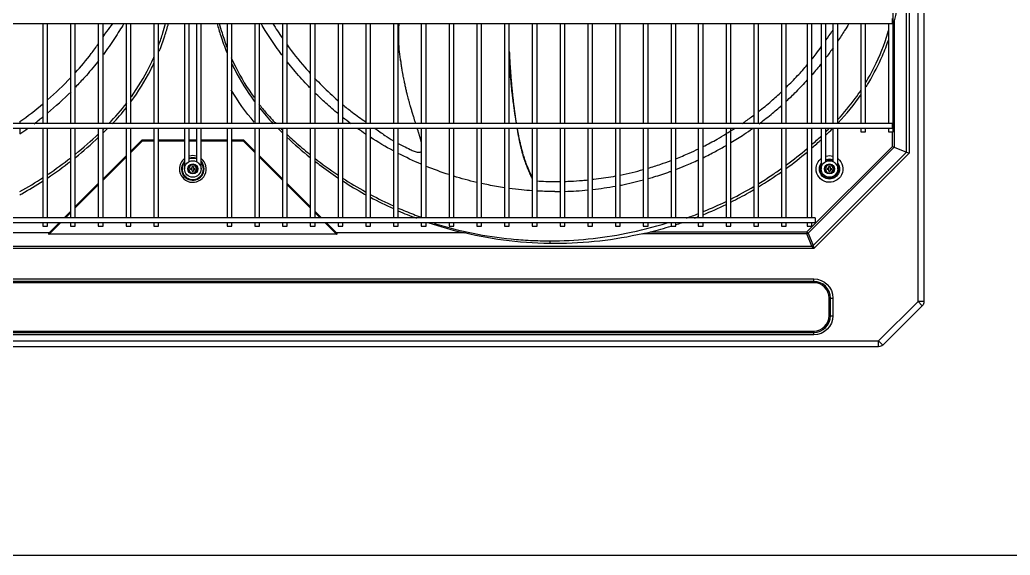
# Model space of a CAD drawing. Header units: millimetres. Extents: x 0 to 504600, y 0 to 118800.
# Drawn here: x 431288 to 432127, y 50320 to 50773 of the extents above; entities that cross this region are included whole.
import ezdxf

# ---------------------------------------------------------------- set-up
doc = ezdxf.new("R2010")
doc.units = ezdxf.units.MM
doc.header["$LTSCALE"] = 200
doc.layers.add('LG-AIRCON', color=240, linetype='Continuous')
doc.layers.add('PAD', color=5, linetype='Continuous')

# ---------------------------------------------------------------- blocks, each defined once
blk = doc.blocks.new('UXB1', base_point=(168674.67, -72229.04))
at = {"layer": 'LG-AIRCON', "color": 0}
for p, q in [((169288.54, -72188.83), (169288.54, -71507.37)), ((169293.54, -71507.37), (169293.54, -72188.83)), ((169278.82, -72062.34), (169278.82, -71574.19)), ((169280.94, -71572.66), (169280.94, -72063.22)), ((169267.49, -72044.9), (169267.49, -71590.98)), ((168081.96, -71953.12), (169266.49, -71953.12)), ((168547.46, -71953.11), (168547.46, -72037.9)), ((168551.46, -72037.9), (168551.46, -71953.11)), ((168570.96, -71953.11), (168570.96, -72037.9)), ((168574.96, -72037.9), (168574.96, -71953.11)), ((168594.45, -71953.11), (168594.45, -72037.9)), ((168598.45, -72037.9), (168598.45, -71953.11)), ((168617.95, -71953.11), (168617.95, -72037.9)), ((168621.95, -72037.9), (168621.95, -71953.11)), ((168641.45, -71953.11), (168641.45, -72037.9)), ((168645.45, -72037.9), (168645.45, -71953.11)), ((168667.44, -71953.12), (168667.44, -72037.9)), ((168671.44, -72037.9), (168671.44, -71953.12)), ((168677.44, -71953.12), (168677.44, -72037.91)), ((168681.43, -72037.91), (168681.44, -71953.12)), ((168703.44, -71953.11), (168703.44, -72037.9)), ((168707.44, -72037.9), (168707.44, -71953.11)), ((168726.93, -71953.11), (168726.93, -72037.9)), ((168730.93, -72037.9), (168730.93, -71953.11)), ((168750.43, -71953.11), (168750.43, -72037.9)), ((168754.43, -72037.9), (168754.43, -71953.11)), ((168773.93, -71953.11), (168773.93, -72037.9)), ((168777.92, -72037.9), (168777.92, -71953.11)), ((168797.42, -71953.11), (168797.42, -72037.9)), ((168801.42, -72037.9), (168801.42, -71953.11)), ((168820.92, -71953.11), (168820.92, -72037.9)), ((168824.92, -72037.9), (168824.92, -71953.11)), ((168844.41, -71953.11), (168844.41, -72037.9)), ((168848.41, -72037.9), (168848.41, -71953.11)), ((168867.91, -71953.11), (168867.91, -72037.9)), ((168871.91, -72037.9), (168871.91, -71953.11)), ((168891.41, -71953.11), (168891.41, -72037.9)), ((168895.41, -72037.9), (168895.41, -71953.11)), ((168914.9, -71953.11), (168914.9, -72037.9)), ((168918.9, -72037.9), (168918.9, -71953.11)), ((168938.4, -71953.11), (168938.4, -72037.9)), ((168942.4, -72037.9), (168942.4, -71953.11)), ((168961.9, -71953.11), (168961.9, -72037.9)), ((168965.9, -72037.9), (168965.9, -71953.11)), ((168985.39, -71953.11), (168985.39, -72037.9)), ((168989.39, -72037.9), (168989.39, -71953.11)), ((169008.89, -71953.11), (169008.89, -72037.9)), ((169012.89, -72037.9), (169012.89, -71953.11)), ((169032.38, -71953.11), (169032.38, -72037.9)), ((169036.38, -72037.9), (169036.38, -71953.11)), ((169055.88, -71953.11), (169055.88, -72037.9)), ((169059.88, -72037.9), (169059.88, -71953.11)), ((169079.38, -71953.11), (169079.38, -72037.9)), ((169083.38, -72037.9), (169083.38, -71953.11)), ((169102.44, -71953.11), (169102.44, -72037.9)), ((169106.44, -72037.9), (169106.44, -71953.11)), ((169125.94, -71953.11), (169125.94, -72037.9)), ((169129.94, -72037.9), (169129.94, -71953.11)), ((169149.44, -71953.11), (169149.44, -72037.9)), ((169153.44, -72037.9), (169153.44, -71953.11)), ((169172.93, -71953.11), (169172.93, -72037.9)), ((169176.93, -72037.9), (169176.93, -71953.11)), ((169194.5, -71953.11), (169194.5, -72037.9)), ((169198.5, -72037.9), (169198.5, -71953.11)), ((169206.5, -71953.12), (169206.5, -72037.91)), ((169210.5, -72037.91), (169210.5, -71953.12)), ((169216.49, -71953.12), (169216.49, -72037.9)), ((169220.49, -72037.9), (169220.49, -71953.12)), ((169239.99, -71953.12), (169239.99, -72037.9)), ((169243.99, -72037.9), (169243.99, -71953.12)), ((169263.49, -71953.12), (169263.49, -72037.9)), ((169266.49, -71949.12), (169266.49, -71951.12)), ((169266.49, -71951.12), (169266.49, -71953.12)), ((169268.34, -71950.89), (169268.34, -72058)), ((169266.49, -72037.91), (168081.96, -72037.91)), ((168528.01, -72036.36), (168528.01, -72037.9)), ((169266.49, -72037.91), (169266.49, -72039.9)), ((169266.49, -72039.9), (169266.49, -72041.9)), ((168081.96, -72041.9), (169266.49, -72041.9)), ((168528.01, -72041.9), (168528.01, -72046.62)), ((168547.46, -72041.9), (168547.46, -72117.89)), ((168551.46, -72117.89), (168551.46, -72041.9)), ((168570.96, -72041.9), (168570.96, -72117.89)), ((168574.96, -72117.89), (168574.96, -72041.9)), ((168594.45, -72041.9), (168594.45, -72117.89)), ((168598.45, -72117.89), (168598.45, -72041.9)), ((168617.95, -72041.9), (168617.95, -72117.89)), ((168621.95, -72117.89), (168621.95, -72041.9)), ((168641.45, -72041.9), (168641.45, -72117.89)), ((168645.45, -72117.89), (168645.45, -72041.9)), ((168667.44, -72041.9), (168667.44, -72053.25)), ((168671.44, -72053.25), (168671.44, -72041.9)), ((168677.44, -72041.9), (168677.44, -72053.25)), ((168681.43, -72053.25), (168681.43, -72041.9)), ((168703.44, -72041.9), (168703.44, -72117.89)), ((168707.44, -72117.89), (168707.44, -72041.9)), ((168726.93, -72041.9), (168726.93, -72117.89)), ((168730.93, -72117.89), (168730.93, -72041.9)), ((168750.43, -72041.9), (168750.43, -72117.89)), ((168754.43, -72117.89), (168754.43, -72041.9)), ((168773.93, -72041.9), (168773.93, -72117.89)), ((168777.92, -72117.89), (168777.92, -72041.9)), ((168797.42, -72041.9), (168797.42, -72117.89)), ((168801.42, -72117.89), (168801.42, -72041.9)), ((168820.92, -72041.9), (168820.92, -72117.89)), ((168824.92, -72117.89), (168824.92, -72041.9)), ((168844.41, -72041.9), (168844.41, -72117.89)), ((168848.41, -72117.89), (168848.41, -72041.9)), ((168867.91, -72041.9), (168867.91, -72117.89)), ((168871.91, -72117.89), (168871.91, -72041.9)), ((168891.41, -72041.9), (168891.41, -72117.89)), ((168895.41, -72117.89), (168895.41, -72041.9)), ((168914.9, -72041.9), (168914.9, -72117.89)), ((168918.9, -72117.89), (168918.9, -72041.9)), ((168938.4, -72041.9), (168938.4, -72117.89)), ((168942.4, -72117.89), (168942.4, -72041.9)), ((168961.9, -72041.9), (168961.9, -72117.89)), ((168965.9, -72117.89), (168965.9, -72041.9)), ((168985.39, -72041.9), (168985.39, -72117.89)), ((168989.39, -72117.89), (168989.39, -72041.9)), ((169008.89, -72041.9), (169008.89, -72117.89)), ((169012.89, -72117.89), (169012.89, -72041.9)), ((169032.38, -72041.9), (169032.38, -72117.89)), ((169036.38, -72117.89), (169036.38, -72041.9)), ((169055.88, -72041.9), (169055.88, -72117.89)), ((169059.88, -72117.89), (169059.88, -72041.9)), ((169079.38, -72041.9), (169079.38, -72117.89)), ((169083.38, -72117.89), (169083.38, -72041.9)), ((169102.44, -72041.9), (169102.44, -72117.89)), ((169106.44, -72117.89), (169106.44, -72041.9)), ((169125.94, -72041.9), (169125.94, -72117.89)), ((169129.94, -72117.89), (169129.94, -72041.9)), ((169149.44, -72041.9), (169149.44, -72117.89)), ((169153.44, -72117.89), (169153.44, -72041.9)), ((169172.93, -72041.9), (169172.93, -72117.89)), ((169176.93, -72117.89), (169176.93, -72041.9)), ((169194.5, -72041.9), (169194.5, -72117.89)), ((169198.5, -72117.89), (169198.5, -72041.9)), ((169206.5, -72041.9), (169206.5, -72053.25)), ((169210.5, -72053.25), (169210.5, -72041.9)), ((169216.49, -72041.9), (169216.49, -72053.25)), ((169220.49, -72053.25), (169220.49, -72041.9)), ((169239.99, -72041.9), (169239.99, -72044.9)), ((169239.99, -72044.9), (169243.99, -72044.9)), ((169243.99, -72044.9), (169243.99, -72041.9)), ((169263.49, -72041.9), (169263.49, -72044.9)), ((169263.49, -72044.9), (169267.49, -72044.9)), ((169266.79, -72057.36), (169266.79, -72044.9)), ((168621.95, -72061.41), (168631.22, -72052.14)), ((168621.95, -72062.54), (168631.78, -72052.71)), ((168631.78, -72052.71), (168631.22, -72052.14)), ((168631.78, -72051.91), (168641.45, -72051.91)), ((168631.78, -72051.91), (168631.78, -72052.71)), ((168631.78, -72052.71), (168641.45, -72052.71)), ((168645.45, -72051.91), (168667.44, -72051.91)), ((168645.45, -72052.71), (168667.44, -72052.71)), ((168667.44, -72053.25), (168667.44, -72056.07)), ((168667.44, -72056.07), (168667.44, -72059.73)), ((168671.44, -72051.91), (168677.44, -72051.91)), ((168671.44, -72052.71), (168677.44, -72052.71)), ((168671.44, -72056.07), (168671.44, -72053.25)), ((168671.44, -72059.73), (168671.44, -72056.07)), ((168677.44, -72053.25), (168677.44, -72056.08)), ((168677.44, -72056.08), (168677.44, -72059.73)), ((168681.43, -72051.91), (168703.44, -72051.91)), ((168681.43, -72052.71), (168703.44, -72052.71)), ((168681.43, -72056.08), (168681.43, -72053.25)), ((168681.43, -72059.73), (168681.43, -72056.08)), ((168681.43, -72056.08), (168681.43, -72056.08)), ((168707.43, -72051.91), (168717.09, -72051.91)), ((168707.43, -72052.71), (168717.09, -72052.71)), ((168717.09, -72052.71), (168717.09, -72051.91)), ((168717.66, -72052.14), (168717.09, -72052.71)), ((168717.09, -72052.71), (168726.93, -72062.55)), ((168717.66, -72052.14), (168726.93, -72061.41)), ((169194.36, -72129.78), (169266.79, -72057.36)), ((169206.5, -72053.25), (169206.5, -72056.08)), ((169206.5, -72056.08), (169206.5, -72059.73)), ((169206.5, -72056.08), (169206.5, -72056.08)), ((169210.5, -72056.08), (169210.5, -72053.25)), ((169210.5, -72059.73), (169210.5, -72056.08)), ((169216.49, -72053.25), (169216.49, -72056.07)), ((169216.49, -72056.07), (169216.49, -72059.73)), ((169220.49, -72056.07), (169220.49, -72053.25)), ((169220.49, -72059.73), (169220.49, -72056.07)), ((169266.79, -72057.36), (169268.34, -72058)), ((168598.45, -72084.9), (168617.95, -72065.41)), ((168667.44, -72059.73), (168667.44, -72062.56)), ((168667.44, -72062.56), (168667.44, -72076.3)), ((168671.44, -72062.56), (168671.44, -72059.73)), ((168671.44, -72070.16), (168671.44, -72062.56)), ((168677.44, -72059.73), (168677.44, -72062.56)), ((168677.44, -72062.56), (168677.44, -72070.16)), ((168681.43, -72059.73), (168681.43, -72059.73)), ((168681.43, -72062.56), (168681.43, -72059.73)), ((168681.43, -72076.35), (168681.43, -72062.56)), ((168730.93, -72065.41), (168750.43, -72084.91)), ((169268.34, -72058), (169195.46, -72130.88)), ((169199.8, -72141.36), (169278.82, -72062.34)), ((169280.94, -72063.22), (169200.23, -72143.93)), ((169206.5, -72059.73), (169206.5, -72059.73)), ((169206.5, -72059.73), (169206.5, -72062.56)), ((169206.5, -72062.56), (169206.5, -72076.33)), ((169210.5, -72062.56), (169210.5, -72059.73)), ((169210.5, -72070.16), (169210.5, -72062.56)), ((169216.49, -72059.73), (169216.49, -72062.56)), ((169216.49, -72062.56), (169216.49, -72070.16)), ((169220.49, -72062.56), (169220.49, -72059.73)), ((169220.49, -72076.33), (169220.49, -72062.56)), ((169268.34, -72058), (169278.82, -72062.34)), ((169278.82, -72062.34), (169280.94, -72063.22)), ((168598.45, -72086.04), (168617.95, -72066.54)), ((168670.19, -72076.49), (168672.31, -72072.81)), ((168672.6, -72073.31), (168670.77, -72076.49)), ((168672.31, -72072.81), (168676.56, -72072.81)), ((168672.31, -72072.81), (168672.6, -72073.31)), ((168676.27, -72073.31), (168672.6, -72073.31)), ((168676.27, -72073.31), (168676.56, -72072.81)), ((168678.11, -72076.49), (168676.27, -72073.31)), ((168676.56, -72072.81), (168678.69, -72076.49)), ((168730.93, -72066.55), (168750.43, -72086.04)), ((169209.25, -72076.49), (169211.37, -72072.81)), ((169211.66, -72073.31), (169209.82, -72076.49)), ((169211.37, -72072.81), (169215.62, -72072.81)), ((169211.37, -72072.81), (169211.66, -72073.31)), ((169215.33, -72073.31), (169211.66, -72073.31)), ((169215.33, -72073.31), (169215.62, -72072.81)), ((169217.17, -72076.49), (169215.33, -72073.31)), ((169215.62, -72072.81), (169217.75, -72076.49)), ((168672.31, -72080.17), (168670.19, -72076.49)), ((168670.19, -72076.49), (168670.77, -72076.49)), ((168670.77, -72076.49), (168672.6, -72079.67)), ((168672.31, -72080.17), (168672.6, -72079.67)), ((168676.56, -72080.17), (168672.31, -72080.17)), ((168673.94, -72075.99), (168672.44, -72075.99)), ((168672.44, -72076.99), (168672.44, -72075.99)), ((168673.94, -72076.99), (168672.44, -72076.99)), ((168672.6, -72079.67), (168676.27, -72079.67)), ((168673.94, -72074.49), (168674.94, -72074.49)), ((168673.94, -72075.99), (168673.94, -72074.49)), ((168673.94, -72078.49), (168673.94, -72076.99)), ((168673.94, -72078.49), (168674.94, -72078.49)), ((168674.94, -72074.49), (168674.94, -72075.99)), ((168674.94, -72075.99), (168676.44, -72075.99)), ((168674.94, -72076.99), (168674.94, -72078.49)), ((168674.94, -72076.99), (168676.44, -72076.99)), ((168676.27, -72079.67), (168678.11, -72076.49)), ((168676.27, -72079.67), (168676.56, -72080.17)), ((168676.44, -72076.99), (168676.44, -72075.99)), ((168678.69, -72076.49), (168676.56, -72080.17)), ((168678.11, -72076.49), (168678.69, -72076.49)), ((169211.37, -72080.17), (169209.25, -72076.49)), ((169209.25, -72076.49), (169209.82, -72076.49)), ((169209.82, -72076.49), (169211.66, -72079.67)), ((169211.37, -72080.17), (169211.66, -72079.67)), ((169215.62, -72080.17), (169211.37, -72080.17)), ((169213, -72075.99), (169211.5, -72075.99)), ((169211.5, -72076.99), (169211.5, -72075.99)), ((169213, -72076.99), (169211.5, -72076.99)), ((169211.66, -72079.67), (169215.33, -72079.67)), ((169213, -72074.49), (169214, -72074.49)), ((169213, -72075.99), (169213, -72074.49)), ((169213, -72078.49), (169213, -72076.99)), ((169213, -72078.49), (169214, -72078.49)), ((169214, -72074.49), (169214, -72075.99)), ((169214, -72075.99), (169215.5, -72075.99)), ((169214, -72076.99), (169214, -72078.49)), ((169214, -72076.99), (169215.5, -72076.99)), ((169215.33, -72079.67), (169217.17, -72076.49)), ((169215.33, -72079.67), (169215.62, -72080.17)), ((169215.5, -72076.99), (169215.5, -72075.99)), ((169217.75, -72076.49), (169215.62, -72080.17)), ((169217.17, -72076.49), (169217.75, -72076.49)), ((168574.96, -72108.4), (168594.45, -72088.9)), ((168574.96, -72109.53), (168594.45, -72090.04)), ((168754.43, -72088.91), (168773.92, -72108.41)), ((168754.43, -72090.04), (168773.93, -72109.54)), ((168565.46, -72117.89), (168570.96, -72112.4)), ((168566.6, -72117.89), (168570.96, -72113.53)), ((168777.92, -72112.41), (168783.41, -72117.89)), ((168777.92, -72113.54), (168782.28, -72117.89)), ((169201.5, -72117.89), (168146.95, -72117.89)), ((168146.95, -72121.89), (169201.5, -72121.89)), ((168547.46, -72121.89), (168547.46, -72124.89)), ((168551.46, -72124.89), (168551.46, -72121.89)), ((168552.46, -72130.89), (168561.46, -72121.89)), ((168552.79, -72131.69), (168562.6, -72121.89)), ((168570.96, -72121.89), (168570.96, -72124.89)), ((168574.96, -72124.89), (168574.96, -72121.89)), ((168594.45, -72121.89), (168594.45, -72124.89)), ((168598.45, -72124.89), (168598.45, -72121.89)), ((168617.95, -72121.89), (168617.95, -72124.89)), ((168621.95, -72124.89), (168621.95, -72121.89)), ((168641.45, -72121.89), (168641.45, -72124.89)), ((168645.45, -72124.89), (168645.45, -72121.89)), ((168703.44, -72121.89), (168703.44, -72124.89)), ((168707.44, -72124.89), (168707.44, -72121.89)), ((168726.93, -72121.89), (168726.93, -72124.89)), ((168730.93, -72124.89), (168730.93, -72121.89)), ((168750.43, -72121.89), (168750.43, -72124.89)), ((168754.43, -72124.89), (168754.43, -72121.89)), ((168773.93, -72121.89), (168773.93, -72124.89)), ((168777.92, -72124.89), (168777.92, -72121.89)), ((168786.28, -72121.89), (168796.08, -72131.69)), ((168787.41, -72121.89), (168796.41, -72130.89)), ((168797.42, -72121.89), (168797.42, -72124.89)), ((168801.42, -72124.89), (168801.42, -72121.89)), ((168820.92, -72121.89), (168820.92, -72124.89)), ((168824.92, -72124.89), (168824.92, -72121.89)), ((168844.41, -72121.89), (168844.41, -72124.89)), ((168848.41, -72124.89), (168848.41, -72121.89)), ((168867.91, -72121.89), (168867.91, -72124.89)), ((168871.91, -72124.89), (168871.91, -72121.89)), ((168891.41, -72121.89), (168891.41, -72124.89)), ((168895.41, -72124.89), (168895.41, -72121.89)), ((168914.9, -72121.89), (168914.9, -72124.89)), ((168918.9, -72124.89), (168918.9, -72121.89)), ((168938.4, -72121.89), (168938.4, -72124.89)), ((168942.4, -72124.89), (168942.4, -72121.89)), ((168961.9, -72121.89), (168961.9, -72124.89)), ((168965.9, -72124.89), (168965.9, -72121.89)), ((168985.39, -72121.89), (168985.39, -72124.89)), ((168989.39, -72124.89), (168989.39, -72121.89)), ((169008.89, -72121.89), (169008.89, -72124.89)), ((169012.89, -72124.89), (169012.89, -72121.89)), ((169032.38, -72121.89), (169032.38, -72124.89)), ((169036.38, -72124.89), (169036.38, -72121.89)), ((169055.88, -72121.89), (169055.88, -72124.89)), ((169059.88, -72124.89), (169059.88, -72121.89)), ((169079.38, -72121.89), (169079.38, -72124.89)), ((169083.38, -72124.89), (169083.38, -72121.89)), ((169102.44, -72121.89), (169102.44, -72124.89)), ((169106.44, -72124.89), (169106.44, -72121.89)), ((169125.94, -72121.89), (169125.94, -72124.89)), ((169129.94, -72124.89), (169129.94, -72121.89)), ((169149.44, -72121.89), (169149.44, -72124.89)), ((169153.44, -72124.89), (169153.44, -72121.89)), ((169172.93, -72121.89), (169172.93, -72124.89)), ((169176.93, -72124.89), (169176.93, -72121.89)), ((169194.5, -72121.89), (169194.5, -72124.89)), ((169198.5, -72124.89), (169198.5, -72121.89)), ((169201.5, -72117.89), (169201.5, -72119.89)), ((169201.5, -72119.89), (169201.5, -72121.89)), ((168552.66, -72130.69), (168444.46, -72130.69)), ((168547.46, -72124.89), (168551.46, -72124.89)), ((168796.08, -72131.69), (168552.79, -72131.69)), ((168570.96, -72124.89), (168574.96, -72124.89)), ((168594.45, -72124.89), (168598.45, -72124.89)), ((168617.95, -72124.89), (168621.95, -72124.89)), ((168641.45, -72124.89), (168645.45, -72124.89)), ((168703.44, -72124.89), (168707.44, -72124.89)), ((168726.93, -72124.89), (168730.93, -72124.89)), ((168750.43, -72124.89), (168754.43, -72124.89)), ((168773.93, -72124.89), (168777.92, -72124.89)), ((168904.43, -72130.69), (168796.21, -72130.69)), ((168797.42, -72124.89), (168801.42, -72124.89)), ((168820.92, -72124.89), (168824.92, -72124.89)), ((168844.41, -72124.89), (168848.41, -72124.89)), ((168867.91, -72124.89), (168871.91, -72124.89)), ((168891.41, -72124.89), (168895.41, -72124.89)), ((168914.9, -72124.89), (168918.9, -72124.89)), ((168938.4, -72124.89), (168942.4, -72124.89)), ((168961.9, -72124.89), (168965.9, -72124.89)), ((168985.39, -72124.89), (168989.39, -72124.89)), ((169008.89, -72124.89), (169012.89, -72124.89)), ((169032.38, -72124.89), (169036.38, -72124.89)), ((169194.36, -72131.34), (169055.6, -72131.34)), ((169055.88, -72124.89), (169059.88, -72124.89)), ((169062.09, -72129.78), (169194.36, -72129.78)), ((169079.38, -72124.89), (169083.38, -72124.89)), ((169102.44, -72124.89), (169106.44, -72124.89)), ((169125.94, -72124.89), (169129.94, -72124.89)), ((169149.44, -72124.89), (169153.44, -72124.89)), ((169172.93, -72124.89), (169176.93, -72124.89)), ((169194.36, -72129.78), (169194.36, -72131.34)), ((169194.36, -72129.78), (169195.46, -72130.88)), ((169198.7, -72141.81), (169194.36, -72131.34)), ((169194.5, -72124.89), (169198.5, -72124.89)), ((169195.46, -72130.88), (169199.8, -72141.36)), ((169200.23, -72143.93), (168148.66, -72143.93)), ((168150.18, -72141.81), (169198.7, -72141.81)), ((169200.23, -72143.93), (169198.7, -72141.81)), ((169199.8, -72141.36), (169200.23, -72143.93)), ((168148.72, -72169.6), (169200.16, -72169.6)), ((169200.16, -72171.73), (168148.72, -72171.73)), ((169200.16, -72172.85), (168148.72, -72172.85)), ((169200.16, -72171.73), (169200.16, -72169.6)), ((169200.16, -72172.85), (169200.16, -72171.73)), ((169213.16, -72200.84), (169213.16, -72185.85)), ((169213.16, -72185.85), (169214.28, -72185.85)), ((169214.28, -72200.84), (169214.28, -72185.85)), ((169214.28, -72185.85), (169216.4, -72185.85)), ((169216.4, -72185.85), (169216.4, -72200.84)), ((169255.13, -72222.16), (169288.54, -72188.83)), ((169292.07, -72192.36), (169288.54, -72188.83)), ((169293.54, -72188.83), (169288.54, -72188.83)), ((169292.07, -72192.36), (169258.67, -72225.69)), ((169213.16, -72200.84), (169214.28, -72200.84)), ((169214.28, -72200.84), (169216.4, -72200.84)), ((168148.72, -72213.84), (169200.16, -72213.84)), ((168148.72, -72214.96), (169200.16, -72214.96)), ((169200.16, -72213.84), (169200.16, -72214.96)), ((169200.16, -72217.08), (169200.16, -72214.96)), ((168094.22, -72222.16), (169255.13, -72222.16)), ((169200.16, -72217.08), (168148.72, -72217.08)), ((169255.13, -72227.16), (169255.13, -72222.16)), ((169258.67, -72225.69), (169255.13, -72222.16)), ((169255.13, -72227.16), (168094.22, -72227.16))]:
    blk.add_line(p, q, dxfattribs=at)
for centre, radius in [((168674.44, -72076.49), 7), ((168674.44, -72076.49), 4.25), ((168674.44, -72076.49), 4.25), ((169213.5, -72076.49), 7), ((169213.5, -72076.49), 4.25), ((169213.5, -72076.49), 4.25)]:
    blk.add_circle(centre, radius, dxfattribs=at)
for centre, radius, start, end in [((168631.78, -72052.71), 0.8, 90, 135), ((168717.09, -72052.71), 0.8, 45, 90), ((168674.44, -72076.49), 11.33, 74.65506, 105.33943), ((168674.44, -72076.49), 11.33, 180, 51.85692), ((168674.44, -72076.49), 11.33, 128.13746, 180), ((168674.44, -72076.49), 9.56, 137.01949, 0), ((168674.44, -72076.49), 9, 141.03565, 0), ((168674.44, -72076.49), 9.56, 71.73561, 108.26428), ((168674.44, -72076.49), 9, 70.54325, 109.45702), ((168674.44, -72076.49), 9.56, 0, 42.98056), ((168674.44, -72076.49), 9, 0, 38.95884), ((169200.16, -72185.85), 14.12, 0, 90), ((169200.16, -72185.85), 13, 0, 90), ((169200.16, -72200.84), 14.12, 270, 0), ((169200.16, -72200.84), 13, 270, 0)]:
    blk.add_arc(centre, radius, start, end, dxfattribs=at)
at = {"layer": 'LG-AIRCON', "color": 0, "extrusion": (0, 0, -1)}
for centre, radius, start, end in [((-169213.5, -72076.49), 11.33, 74.66068, 105.34505), ((-169213.5, -72076.49), 11.33, 0, 51.86254), ((-169213.5, -72076.49), 11.33, 128.14308, 0), ((-169213.5, -72076.49), 8.56, 0, 35.21806), ((-169213.5, -72076.49), 8.56, 144.78738, 0), ((-169213.5, -72076.49), 8, 0, 28.98565), ((-169213.5, -72076.49), 8, 151.01995, 0), ((-169213.5, -72076.49), 8.56, 69.51378, 110.49186), ((-169213.5, -72076.49), 8, 67.99492, 112.01069), ((-169200.16, -72185.85), 16.24, 90, 180), ((-169288.54, -72188.83), 5, 180, 225), ((-169200.16, -72200.84), 16.24, 180, 270), ((-169255.13, -72222.16), 5, 225, 270)]:
    blk.add_arc(centre, radius, start, end, dxfattribs=at)
at = {"layer": 'LG-AIRCON', "color": 0}
for centre, major_axis, ratio, start_param, end_param in [((168553.59, -72130.89), (1.37, 0.57), 0.414214, 2.356194, 3.926991), ((168795.28, -72130.89), (-1.37, 0.57), 0.414214, 2.356194, 3.926991), ((169194.36, -72129.78), (2.03, 0.84), 0.678598, 4.438375, 4.986403), ((169198.7, -72140.26), (2.03, 0.84), 0.678598, 4.438375, 4.986403)]:
    blk.add_ellipse(centre, major_axis=major_axis, ratio=ratio, start_param=start_param, end_param=end_param, dxfattribs=at)
for points, knots in [([(169276.7, -71808.1), (169276.7, -71832.08), (169276.26, -71856.04), (169275.17, -71885.97), (169274.92, -71891.95), (169274.37, -71903.9), (169274.1, -71909.87), (169273, -71927.74), (169271.2, -71939.42), (169268.34, -71950.89)], [0, 0, 0, 0, 0.5, 0.5, 0.625, 0.625, 0.75, 0.75, 1, 1, 1, 1]), ([(168598.43, -71964.74), (168599.52, -71963.17), (168602.24, -71959.31), (168605.08, -71955.48), (168606.71, -71953.15)], [0, 0, 0, 0, 0.404883, 1, 1, 1, 1]), ([(168616.03, -71953.29), (168614.86, -71955.28), (168610.87, -71961.89), (168605.12, -71970.6), (168600.36, -71977.17), (168598.73, -71979.35)], [0, 0, 0, 0, 0.221999, 0.739418, 1, 1, 1, 1]), ([(168645.61, -71971.51), (168646.88, -71968.1), (168648.05, -71964.65), (168649.93, -71958.52), (168650.69, -71955.84), (168651.38, -71953.15)], [0, 0, 0, 0, 0.563574, 0.563574, 1, 1, 1, 1]), ([(168646.06, -71976.67), (168647.78, -71972.41), (168649.35, -71968.1), (168651.88, -71960.28), (168652.91, -71956.77), (168653.84, -71953.23)], [0, 0, 0, 0, 0.555539, 0.555539, 1, 1, 1, 1]), ([(168695.03, -71953.19), (168695.96, -71956.71), (168696.98, -71960.2), (168699.62, -71968.38), (168701.33, -71973.05), (168703.22, -71977.66)], [0, 0, 0, 0, 0.420981, 0.420981, 1, 1, 1, 1]), ([(168696.9, -71953.13), (168697.6, -71955.83), (168698.36, -71958.52), (168700.42, -71965.24), (168701.81, -71969.28), (168703.34, -71973.27)], [0, 0, 0, 0, 0.398194, 0.398194, 1, 1, 1, 1]), ([(168750.15, -71980.16), (168749.96, -71979.9), (168748.13, -71977.45), (168744.75, -71972.78), (168740.18, -71966.06), (168736.02, -71959.57), (168733.43, -71955.28), (168732.26, -71953.29)], [0, 0, 0, 0, 0.030003, 0.283624, 0.535302, 0.785046, 1, 1, 1, 1]), ([(168850.43, -71984.62), (168850.37, -71984.32), (168849.19, -71978.19), (168848.86, -71967.61), (168848.94, -71957.37), (168849.15, -71953.12)], [0, 0, 0, 0, 0.028763, 0.596266, 1, 1, 1, 1]), ([(169229.94, -71953.29), (169228.76, -71955.28), (169225.72, -71960.31), (169222.53, -71965.24), (169220.55, -71968.19)], [0, 0, 0, 0, 0.394402, 1, 1, 1, 1]), ([(169210.49, -71967.38), (169212.19, -71964.94), (169214.17, -71962.09), (169216.21, -71959.27), (169216.49, -71958.88)], [0, 0, 0, 0, 0.861799, 1, 1, 1, 1]), ([(169244.08, -72003.5), (169246.69, -71999.19), (169249.12, -71994.77), (169256.04, -71980.94), (169259.97, -71971.11), (169263.23, -71960.49), (169263.44, -71959.79), (169263.65, -71959.08)], [0, 0, 0, 0, 0.31261, 0.31261, 0.954356, 0.954356, 1, 1, 1, 1]), ([(168575.05, -71994.81), (168579.71, -71989.71), (168586.43, -71981.79), (168592.5, -71973.25), (168594.47, -71970.42)], [0, 0, 0, 0, 0.672281, 1, 1, 1, 1]), ([(168754.24, -71971.31), (168758.91, -71977.77), (168765.26, -71985.82), (168772.18, -71993.6), (168773.67, -71995.24)], [0, 0, 0, 0, 0.788206, 1, 1, 1, 1]), ([(169198.66, -71983.52), (169199.92, -71981.97), (169202.6, -71978.53), (169205.16, -71974.98), (169206.54, -71973.04)], [0, 0, 0, 0, 0.45942, 1, 1, 1, 1]), ([(169244.57, -72006.85), (169245.34, -72005.62), (169246.1, -72004.37), (169251.13, -71995.91), (169255, -71988.34), (169260.29, -71976.03), (169262.07, -71971.41), (169263.67, -71966.73)], [0, 0, 0, 0, 0.098619, 0.098619, 0.666619, 0.666619, 1, 1, 1, 1]), ([(168622.48, -72015.23), (168628.12, -72007.29), (168633.12, -71998.96), (168639.02, -71987.17), (168640.47, -71984.05), (168641.84, -71980.88)], [0, 0, 0, 0, 0.739872, 0.739872, 1, 1, 1, 1]), ([(168942.4, -71976.82), (168942.41, -71976.96), (168942.44, -71977.61), (168942.49, -71978.76), (168942.58, -71980.41), (168942.65, -71981.87), (168942.74, -71983.49), (168942.83, -71984.94), (168942.92, -71986.56), (168943.02, -71988.17), (168943.12, -71989.62), (168943.23, -71991.24), (168943.33, -71992.71), (168943.44, -71994.35), (168943.55, -71995.82), (168943.66, -71997.26), (168943.79, -71998.85), (168943.92, -72000.43), (168944.05, -72002), (168944.19, -72003.58), (168944.31, -72004.99), (168944.45, -72006.56), (168944.59, -72007.98), (168944.74, -72009.57), (168944.88, -72011), (168945.02, -72012.42), (168945.18, -72013.97), (168945.33, -72015.36), (168945.5, -72016.88), (168945.65, -72018.25), (168945.82, -72019.77), (168946, -72021.29), (168946.17, -72022.65), (168946.35, -72024.16), (168946.52, -72025.53), (168946.72, -72027.05), (168946.9, -72028.42), (168947.08, -72029.77), (168947.28, -72031.25), (168947.47, -72032.56), (168947.68, -72034.02), (168947.85, -72035.18), (168948.06, -72036.58), (168948.19, -72037.4), (168948.27, -72037.92)], [0, 0, 0, 0, 0.006537, 0.029522, 0.052508, 0.083155, 0.098479, 0.129126, 0.152111, 0.175096, 0.205744, 0.221067, 0.251714, 0.2747, 0.297685, 0.32067, 0.343656, 0.374303, 0.397288, 0.420274, 0.450921, 0.466244, 0.496892, 0.519877, 0.542862, 0.565848, 0.588833, 0.61948, 0.634804, 0.665451, 0.688436, 0.711422, 0.742069, 0.757393, 0.78804, 0.811025, 0.83401, 0.856996, 0.879981, 0.910628, 0.925952, 0.956599, 0.971923, 1, 1, 1, 1]), ([(168594.65, -71984.7), (168594.33, -71985.11), (168590.57, -71989.9), (168584.21, -71997.54), (168577.74, -72004.39), (168575.08, -72007.17)], [0, 0, 0, 0, 0.052501, 0.612417, 1, 1, 1, 1]), ([(168622.07, -72019.49), (168628.34, -72011.03), (168633.91, -72002.05), (168639.78, -71990.63), (168640.74, -71988.67), (168641.67, -71986.7)], [0, 0, 0, 0, 0.829987, 0.829987, 1, 1, 1, 1]), ([(168706.99, -71982.13), (168708.2, -71984.87), (168709.47, -71987.58), (168715.3, -71999.24), (168720.49, -72007.82), (168726.36, -72015.99)], [0, 0, 0, 0, 0.228133, 0.228133, 1, 1, 1, 1]), ([(168707.22, -71986.71), (168708.1, -71988.6), (168709.02, -71990.47), (168714.72, -72001.6), (168720.27, -72010.57), (168726.53, -72019.08), (168726.62, -72019.21), (168726.71, -72019.33)], [0, 0, 0, 0, 0.165073, 0.165073, 0.987864, 0.987864, 1, 1, 1, 1]), ([(168773.8, -72007.83), (168772.87, -72006.88), (168769.99, -72003.89), (168765.31, -71998.76), (168759.83, -71992.42), (168756.2, -71987.96), (168754.37, -71985.63), (168754.25, -71985.48)], [0, 0, 0, 0, 0.134617, 0.418834, 0.70095, 0.980961, 1, 1, 1, 1]), ([(168863.19, -72037.92), (168863.19, -72037.91), (168863.04, -72037.44), (168862.74, -72036.48), (168862.33, -72035.18), (168861.91, -72033.86), (168861.5, -72032.52), (168861.08, -72031.15), (168860.66, -72029.78), (168860.24, -72028.39), (168859.78, -72026.83), (168859.32, -72025.26), (168858.91, -72023.85), (168858.46, -72022.26), (168858.06, -72020.83), (168857.56, -72019.03), (168857.17, -72017.58), (168856.69, -72015.76), (168856.31, -72014.28), (168855.89, -72012.6), (168855.52, -72011.09), (168855.1, -72009.36), (168854.7, -72007.63), (168854.31, -72005.9), (168853.93, -72004.17), (168853.52, -72002.25), (168853.17, -72000.51), (168852.79, -71998.58), (168852.5, -71997.03), (168852.15, -71995.08), (168851.84, -71993.33), (168851.52, -71991.35), (168851.24, -71989.56), (168850.98, -71987.74), (168850.73, -71985.92), (168850.57, -71984.7), (168850.49, -71984.1)], [0, 0, 0, 0, 0.000068, 0.030993, 0.061917, 0.082534, 0.113458, 0.144382, 0.164999, 0.195923, 0.226847, 0.257772, 0.288696, 0.309313, 0.350545, 0.371161, 0.412394, 0.43301, 0.474243, 0.494859, 0.525784, 0.556708, 0.587632, 0.618557, 0.649481, 0.680406, 0.721638, 0.742255, 0.783487, 0.804103, 0.845336, 0.87626, 0.907185, 0.938109, 0.969034, 1, 1, 1, 1]), ([(168942.39, -71989.03), (168942.43, -71989.36), (168942.58, -71990.65), (168942.7, -71992.52), (168942.83, -71994.71), (168943.05, -71997), (168943.35, -71999.39), (168943.54, -72001.52), (168943.66, -72003.32), (168943.82, -72005.03), (168944.18, -72007.2), (168944.37, -72009.76), (168944.6, -72012.03), (168944.9, -72014.32), (168945.24, -72016.61), (168945.46, -72018.85), (168945.8, -72021.8), (168946.25, -72024.04), (168946.52, -72026.67), (168946.85, -72029.17), (168947.31, -72031.81), (168947.66, -72034.04), (168947.92, -72035.89), (168948.1, -72037.03), (168948.22, -72037.66), (168948.27, -72037.91)], [0, 0, 0, 0, 0.018147, 0.072604, 0.104033, 0.137751, 0.209267, 0.273712, 0.29859, 0.319902, 0.366361, 0.424834, 0.458218, 0.494226, 0.568305, 0.629107, 0.652171, 0.729744, 0.761435, 0.795633, 0.869455, 0.937429, 0.963885, 0.985806, 1, 1, 1, 1]), ([(169177.12, -72007.07), (169180.31, -72003.95), (169186.27, -71997.84), (169192.05, -71991.42), (169194.71, -71988.29)], [0, 0, 0, 0, 0.526998, 1, 1, 1, 1]), ([(168777.56, -71999.43), (168781.79, -72003.9), (168788.23, -72010.28), (168795.02, -72016.46), (168797.19, -72018.37)], [0, 0, 0, 0, 0.68539, 1, 1, 1, 1]), ([(168797.39, -72029.62), (168793.93, -72026.77), (168790.54, -72023.83), (168784.04, -72017.94), (168780.95, -72015.02), (168777.88, -72011.98)], [0, 0, 0, 0, 0.511236, 0.511236, 1, 1, 1, 1]), ([(169153.57, -72027.74), (169157.19, -72024.91), (169163.79, -72019.49), (169170.21, -72013.67), (169173.12, -72010.93)], [0, 0, 0, 0, 0.541295, 1, 1, 1, 1]), ([(169220.59, -72034.6), (169225.85, -72028.94), (169230.76, -72022.97), (169237.01, -72014.38), (169238.7, -72011.93), (169240.33, -72009.45)], [0, 0, 0, 0, 0.719648, 0.719648, 1, 1, 1, 1]), ([(168730.42, -72021.44), (168732.42, -72024.03), (168734.5, -72026.57), (168738.36, -72031.05), (168740.11, -72033.01), (168742.86, -72035.95), (168743.84, -72036.97), (168744.82, -72037.98)], [0, 0, 0, 0, 0.449884, 0.449884, 0.8085, 0.8085, 1, 1, 1, 1]), ([(168801.17, -72021.79), (168803.85, -72024.04), (168810.22, -72029.14), (168816.97, -72033.83), (168820.84, -72036.52)], [0, 0, 0, 0, 0.431303, 1, 1, 1, 1]), ([(169153.89, -72038.19), (169155.44, -72037.03), (169156.98, -72035.85), (169160.39, -72033.2), (169162.25, -72031.72), (169167.17, -72027.68), (169170.19, -72025.1), (169173.16, -72022.45)], [0, 0, 0, 0, 0.233835, 0.233835, 0.520573, 0.520573, 1, 1, 1, 1]), ([(169139.53, -72038.03), (169140.27, -72037.52), (169143.64, -72035.19), (169146.98, -72032.76), (169149.56, -72030.82)], [0, 0, 0, 0, 0.220681, 1, 1, 1, 1]), ([(168539.99, -72038.19), (168541.54, -72037.03), (168543.08, -72035.85), (168545.59, -72033.9), (168546.57, -72033.12), (168547.55, -72032.34)], [0, 0, 0, 0, 0.608126, 0.608126, 1, 1, 1, 1]), ([(168754.25, -72047.23), (168755.89, -72048.78), (168757.55, -72050.31), (168763.23, -72055.46), (168767.31, -72058.99), (168772.24, -72063.04), (168773.01, -72063.66), (168773.78, -72064.28)], [0, 0, 0, 0, 0.260082, 0.260082, 0.885277, 0.885277, 1, 1, 1, 1]), ([(168820.92, -72047.1), (168820.85, -72047.05), (168820.77, -72047), (168818.35, -72045.39), (168816.03, -72043.78), (168813.73, -72042.15)], [0, 0, 0, 0, 0.030043, 0.030043, 1, 1, 1, 1]), ([(168828.49, -72041.9), (168831.35, -72043.96), (168836.46, -72047.76), (168841.9, -72051.12), (168844.36, -72052.54)], [0, 0, 0, 0, 0.555414, 1, 1, 1, 1]), ([(168867.92, -72053.57), (168867.89, -72053.43), (168867.79, -72053.06), (168867.63, -72052.43), (168867.43, -72051.69), (168867.18, -72050.81), (168866.92, -72049.9), (168866.61, -72048.84), (168866.32, -72047.89), (168866.03, -72046.91), (168865.72, -72045.92), (168865.36, -72044.77), (168864.99, -72043.59), (168864.67, -72042.6), (168864.5, -72042.05), (168864.42, -72041.8)], [0, 0, 0, 0, 0.041171, 0.11053, 0.17989, 0.249249, 0.353288, 0.422648, 0.526687, 0.596046, 0.665406, 0.769445, 0.873484, 0.942844, 1, 1, 1, 1]), ([(168948.91, -72041.9), (168948.91, -72041.91), (168948.99, -72042.36), (168949.13, -72043.24), (168949.36, -72044.53), (168949.56, -72045.66), (168949.79, -72046.92), (168949.99, -72048.03), (168950.25, -72049.4), (168950.47, -72050.49), (168950.74, -72051.84), (168950.96, -72052.92), (168951.21, -72054.12), (168951.45, -72055.18), (168951.71, -72056.37), (168951.99, -72057.56), (168952.24, -72058.61), (168952.49, -72059.66), (168952.76, -72060.7), (168953.03, -72061.73), (168953.3, -72062.75), (168953.58, -72063.75), (168953.87, -72064.74), (168954.15, -72065.69), (168954.45, -72066.68), (168954.76, -72067.64), (168955.04, -72068.47), (168955.31, -72069.29), (168955.64, -72070.22), (168955.97, -72071.14), (168956.26, -72071.93), (168956.56, -72072.71), (168956.86, -72073.48), (168957.2, -72074.34), (168957.5, -72075.08), (168957.8, -72075.8), (168958.05, -72076.41), (168958.31, -72077.02), (168958.59, -72077.7), (168958.88, -72078.36), (168959.16, -72079.02), (168959.39, -72079.53), (168959.63, -72080.09), (168959.83, -72080.54), (168960.06, -72081.08), (168960.24, -72081.49), (168960.44, -72081.96), (168960.63, -72082.38), (168960.78, -72082.73), (168960.94, -72083.1), (168961.01, -72083.26), (168961.03, -72083.3)], [0, 0, 0, 0, 0.000919, 0.026107, 0.051295, 0.076483, 0.093275, 0.126859, 0.143651, 0.177235, 0.194027, 0.227611, 0.244403, 0.269591, 0.294779, 0.319967, 0.345155, 0.361947, 0.387135, 0.412323, 0.429115, 0.454303, 0.479491, 0.496283, 0.521471, 0.546659, 0.563451, 0.580243, 0.605431, 0.630619, 0.647411, 0.664203, 0.689391, 0.706183, 0.731372, 0.748164, 0.764956, 0.781748, 0.79854, 0.823728, 0.84052, 0.857312, 0.874104, 0.890896, 0.907688, 0.92448, 0.941272, 0.958064, 0.974856, 0.991648, 1, 1, 1, 1]), ([(168949.02, -72041.9), (168949.03, -72041.98), (168949.12, -72042.56), (168949.29, -72043.66), (168949.63, -72045.65), (168950.25, -72048.54), (168950.69, -72050.87), (168951.46, -72054.38), (168952.1, -72056.42), (168952.61, -72058.79), (168953, -72060.59), (168953.47, -72062.41), (168953.91, -72063.88), (168954.19, -72064.83), (168954.46, -72065.74), (168954.87, -72066.97), (168955.47, -72068.77), (168956.68, -72072.18), (168958.2, -72075.92), (168959.76, -72079.5), (168960.65, -72081.28), (168961.19, -72082.41), (168961.51, -72083.28), (168961.59, -72084.21), (168961.68, -72084.66), (168961.7, -72084.85)], [0, 0, 0, 0, 0.005394, 0.035574, 0.066603, 0.130629, 0.243655, 0.266475, 0.346531, 0.38044, 0.417111, 0.456558, 0.498164, 0.521749, 0.531848, 0.564447, 0.595782, 0.649695, 0.782565, 0.838846, 0.88891, 0.914609, 0.933595, 0.963425, 1, 1, 1, 1]), ([(169106.49, -72057.51), (169110.49, -72055.5), (169119.46, -72050.74), (169128.33, -72045.39), (169133.21, -72042.23)], [0, 0, 0, 0, 0.44453, 1, 1, 1, 1]), ([(169130.11, -72054.18), (169133.88, -72051.91), (169137.59, -72049.56), (169143.68, -72045.5), (169146.08, -72043.84), (169148.46, -72042.15)], [0, 0, 0, 0, 0.601739, 0.601739, 1, 1, 1, 1]), ([(168848.4, -72054.8), (168849.84, -72055.57), (168853.19, -72057.33), (168857.62, -72059.55), (168861.74, -72061.45), (168864.45, -72062.34), (168866.47, -72062.43), (168867.36, -72062.2), (168867.8, -72061.93), (168867.91, -72061.85)], [0, 0, 0, 0, 0.231844, 0.538128, 0.699931, 0.858126, 0.923343, 0.979536, 1, 1, 1, 1]), ([(169106.59, -72066.91), (169110.12, -72065.2), (169113.61, -72063.43), (169120.1, -72059.96), (169123.12, -72058.29), (169126.1, -72056.55)], [0, 0, 0, 0, 0.531495, 0.531495, 1, 1, 1, 1]), ([(169083.39, -72067.79), (169087.14, -72066.32), (169093.51, -72063.66), (169099.86, -72060.73), (169102.48, -72059.47)], [0, 0, 0, 0, 0.58808, 1, 1, 1, 1]), ([(168777.74, -72069.84), (168778.98, -72070.8), (168780.22, -72071.75), (168786.64, -72076.6), (168791.94, -72080.37), (168797.35, -72083.98)], [0, 0, 0, 0, 0.194449, 0.194449, 1, 1, 1, 1]), ([(169059.87, -72075.83), (169063.44, -72074.78), (169069.95, -72072.74), (169076.45, -72070.42), (169079.38, -72069.33)], [0, 0, 0, 0, 0.549857, 1, 1, 1, 1]), ([(169083.48, -72076.84), (169086.19, -72075.82), (169088.87, -72074.75), (169095.26, -72072.11), (169098.94, -72070.49), (169102.58, -72068.8)], [0, 0, 0, 0, 0.416753, 0.416753, 1, 1, 1, 1]), ([(169012.89, -72085.32), (169013.23, -72085.28), (169019.1, -72084.6), (169025.6, -72083.64), (169031.76, -72082.51), (169032.39, -72082.4)], [0, 0, 0, 0, 0.051596, 0.904233, 1, 1, 1, 1]), ([(169036.38, -72081.62), (169039.75, -72080.95), (169046.25, -72079.51), (169052.75, -72077.83), (169055.87, -72076.97)], [0, 0, 0, 0, 0.520178, 1, 1, 1, 1]), ([(169059.94, -72084.63), (169061.54, -72084.18), (169063.14, -72083.71), (169067, -72082.54), (169069.26, -72081.83), (169073.77, -72080.34), (169076.02, -72079.57), (169078.67, -72078.62), (169079.08, -72078.47), (169079.5, -72078.32)], [0, 0, 0, 0, 0.243898, 0.243898, 0.590099, 0.590099, 0.9363, 0.9363, 1, 1, 1, 1]), ([(169153.69, -72088.77), (169157.43, -72086.48), (169161.11, -72084.13), (169167.6, -72079.79), (169170.43, -72077.83), (169173.23, -72075.82)], [0, 0, 0, 0, 0.558497, 0.558497, 1, 1, 1, 1]), ([(168528.07, -72098.28), (168528.59, -72098), (168529.1, -72097.71), (168535.74, -72093.98), (168541.75, -72090.37), (168547.62, -72086.57)], [0, 0, 0, 0, 0.077105, 0.077105, 1, 1, 1, 1]), ([(168801.38, -72086.63), (168807.43, -72090.55), (168813.6, -72094.26), (168820.18, -72097.93), (168820.51, -72098.12), (168820.85, -72098.3)], [0, 0, 0, 0, 0.948829, 0.948829, 1, 1, 1, 1]), ([(168938.35, -72092.43), (168933.8, -72091.75), (168929.28, -72090.96), (168922.79, -72089.67), (168920.82, -72089.25), (168918.85, -72088.82)], [0, 0, 0, 0, 0.694891, 0.694891, 1, 1, 1, 1]), ([(168961.12, -72083.51), (168961.29, -72083.82), (168961.59, -72084.36), (168961.81, -72084.74), (168961.9, -72084.9)], [0, 0, 0, 0, 0.532534, 1, 1, 1, 1]), ([(168965.91, -72086.55), (168968.39, -72086.77), (168973.75, -72087.12), (168980.22, -72087.16), (168984.24, -72087.11), (168985.41, -72087.09)], [0, 0, 0, 0, 0.37572, 0.818355, 1, 1, 1, 1]), ([(168989.41, -72087), (168991.05, -72086.96), (168996.04, -72086.77), (169002.53, -72086.34), (169007.37, -72085.9), (169008.89, -72085.75)], [0, 0, 0, 0, 0.252208, 0.764491, 1, 1, 1, 1]), ([(169036.39, -72090.26), (169036.7, -72090.2), (169037.01, -72090.14), (169043.57, -72088.84), (169049.78, -72087.39), (169055.96, -72085.73)], [0, 0, 0, 0, 0.0469, 0.0469, 1, 1, 1, 1]), ([(168824.78, -72098.12), (168824.89, -72098.18), (168825, -72098.24), (168831.39, -72101.66), (168837.82, -72104.84), (168844.32, -72107.8)], [0, 0, 0, 0, 0.01719, 0.01719, 1, 1, 1, 1]), ([(168961.87, -72094.97), (168958.84, -72094.77), (168955.82, -72094.52), (168949.31, -72093.87), (168945.83, -72093.47), (168942.35, -72093)], [0, 0, 0, 0, 0.464066, 0.464066, 1, 1, 1, 1]), ([(168981.1, -72095.61), (168976.32, -72095.61), (168971.65, -72095.49), (168966.58, -72095.24), (168966.23, -72095.23), (168965.88, -72095.21)], [0, 0, 0, 0, 0.930665, 0.930665, 1, 1, 1, 1]), ([(169130.04, -72104.57), (169135.17, -72102), (169140.22, -72099.3), (169146.61, -72095.67), (169148.04, -72094.84), (169149.47, -72094)], [0, 0, 0, 0, 0.775009, 0.775009, 1, 1, 1, 1]), ([(169106.54, -72112.7), (169106.82, -72112.58), (169107.11, -72112.46), (169113.64, -72109.76), (169119.84, -72106.97), (169125.96, -72103.98)], [0, 0, 0, 0, 0.043139, 0.043139, 1, 1, 1, 1]), ([(168848.3, -72109.58), (168850.38, -72110.49), (168852.46, -72111.38), (168858.95, -72114.07), (168863.38, -72115.79), (168867.84, -72117.42)], [0, 0, 0, 0, 0.321462, 0.321462, 1, 1, 1, 1]), ([(168878.92, -72122.64), (168889.74, -72125.99), (168900.71, -72128.77), (168922.42, -72133.11), (168933.17, -72134.71), (168949.45, -72136.31), (168954.89, -72136.71), (168963.05, -72137.11), (168965.77, -72137.21), (168971.22, -72137.34), (168973.98, -72137.38), (168976.67, -72137.37)], [0, 0, 0, 0, 0.344826, 0.344826, 0.672413, 0.672413, 0.836207, 0.836207, 0.918103, 0.918103, 1, 1, 1, 1]), ([(168976.67, -72137.37), (168998.41, -72137.39), (169020.23, -72135.23), (169053.08, -72128.69), (169064.64, -72125.73), (169076.01, -72122.15)], [0, 0, 0, 0, 0.642828, 0.642828, 1, 1, 1, 1])]:
    blk.add_open_spline(points, degree=3, knots=knots, dxfattribs=at)
for points in [[(168742.17, -71953.19), (168744.75, -71957.41), (168747.47, -71961.59), (168750.32, -71965.74)], [(169267.5, -71954.16), (169267.79, -71953.06), (169268.08, -71951.97), (169268.34, -71950.89)], [(169216.73, -71973.72), (169214.78, -71976.46), (169212.79, -71979.17), (169210.75, -71981.85)], [(169206.62, -71987.15), (169204.06, -71990.36), (169201.44, -71993.53), (169198.73, -71996.61)], [(168551.49, -72017.96), (168558.2, -72012.08), (168564.71, -72005.79), (168571.01, -71999.15)], [(169194.74, -72001.06), (169191.63, -72004.44), (169188.44, -72007.74), (169185.24, -72011.05)], [(168551.51, -72029.11), (168558.4, -72023.4), (168565.01, -72017.38), (168571.34, -72011.05)], [(168726.43, -72036.7), (168719.14, -72028.17), (168712.62, -72019.1), (168706.88, -72009.5)], [(169177.16, -72018.82), (169179.9, -72016.29), (169182.6, -72013.69), (169185.24, -72011.05)], [(169220.83, -72037.52), (169228.01, -72029.95), (169234.51, -72021.89), (169240.34, -72013.34)], [(168528.01, -72036.37), (168534.64, -72031.72), (168541.17, -72026.73), (168547.53, -72021.37)], [(168603.47, -72037.97), (168608.82, -72032.5), (168613.83, -72026.71), (168618.45, -72020.68)], [(168606.29, -72038.19), (168610.54, -72033.75), (168614.56, -72029.13), (168618.35, -72024.35)], [(168730.84, -72024.71), (168734.52, -72029.35), (168738.42, -72033.82), (168742.53, -72038.12)], [(168750.53, -72037.47), (168750.42, -72037.58), (168750.31, -72037.69), (168750.2, -72037.8)], [(168808.3, -72038.18), (168805.94, -72036.43), (168803.61, -72034.63), (168801.31, -72032.8)], [(168528.03, -72046.66), (168530.22, -72045.19), (168532.4, -72043.68), (168534.56, -72042.15)], [(168575.07, -72063.84), (168581.78, -72058.4), (168588.29, -72052.69), (168594.57, -72046.72)], [(168598.52, -72042.91), (168598.84, -72042.59), (168599.17, -72042.27), (168599.5, -72041.95)], [(168598.57, -72045.91), (168599.71, -72044.81), (168600.84, -72043.7), (168601.96, -72042.57)], [(168601.96, -72042.57), (168602.17, -72042.37), (168602.38, -72042.16), (168602.58, -72041.95)], [(168746.29, -72041.94), (168746.5, -72042.15), (168746.71, -72042.36), (168746.93, -72042.57)], [(168746.93, -72042.57), (168748.04, -72043.69), (168749.16, -72044.79), (168750.28, -72045.89)], [(168748.8, -72041.96), (168749.31, -72042.46), (168749.82, -72042.96), (168750.33, -72043.46)], [(169198.5, -72055.82), (169201.25, -72053.41), (169203.96, -72050.96), (169206.63, -72048.47)], [(169210.6, -72044.69), (169211.54, -72043.78), (169212.47, -72042.87), (169213.4, -72041.95)], [(169210.66, -72047.67), (169212.41, -72045.99), (169214.14, -72044.29), (169215.86, -72042.57)], [(169215.86, -72042.57), (169216.07, -72042.37), (169216.28, -72042.16), (169216.49, -72041.95)], [(168575.11, -72066.7), (168581.82, -72061.3), (168588.33, -72055.63), (168594.65, -72049.67)], [(168754.18, -72049.62), (168760.52, -72055.6), (168767.08, -72061.32), (168773.86, -72066.76)], [(168844.4, -72061.19), (168837.72, -72057.61), (168831.19, -72053.75), (168824.81, -72049.65)], [(169198.63, -72058.66), (169201.36, -72056.29), (169204.05, -72053.87), (169206.71, -72051.4)], [(168867.86, -72072.48), (168861.24, -72069.65), (168854.73, -72066.58), (168848.34, -72063.28)], [(169177.07, -72075.87), (169183.03, -72071.51), (169188.84, -72066.95), (169194.51, -72062.18)], [(169177.12, -72073), (169183.1, -72068.59), (169188.92, -72063.99), (169194.59, -72059.19)], [(168551.59, -72083.96), (168558.28, -72079.49), (168564.8, -72074.79), (168571.15, -72069.84)], [(168551.86, -72081.01), (168558.42, -72076.59), (168564.81, -72071.94), (168571.03, -72067.06)], [(168777.75, -72067.44), (168784.09, -72072.39), (168790.59, -72077.1), (168797.27, -72081.58)], [(168891.33, -72081.3), (168884.76, -72079.15), (168878.28, -72076.77), (168871.88, -72074.16)], [(168914.83, -72087.9), (168908.28, -72086.36), (168901.8, -72084.58), (168895.38, -72082.59)], [(169153.55, -72091.57), (169160.18, -72087.54), (169166.66, -72083.29), (169172.97, -72078.81)], [(168528.02, -72095.65), (168534.77, -72091.88), (168541.4, -72087.88), (168547.84, -72083.67)], [(168801.26, -72084.21), (168807.62, -72088.33), (168814.13, -72092.25), (168820.79, -72095.94)], [(168981.1, -72095.61), (168982.53, -72095.61), (168983.96, -72095.6), (168985.4, -72095.58)], [(168989.4, -72095.49), (168995.93, -72095.3), (169002.43, -72094.89), (169008.89, -72094.27)], [(169012.91, -72093.85), (169019.45, -72093.13), (169025.96, -72092.18), (169032.42, -72091.01)], [(169130.01, -72101.97), (169136.65, -72098.62), (169143.18, -72095.04), (169149.58, -72091.25)], [(168824.89, -72100.51), (168831.28, -72103.93), (168837.76, -72107.13), (168844.33, -72110.12)], [(169106.6, -72115.22), (169113.14, -72112.55), (169119.62, -72109.66), (169125.99, -72106.57)], [(168848.39, -72111.93), (168853.45, -72114.15), (168858.57, -72116.24), (168863.74, -72118.2)], [(169092.49, -72118.09), (169095.84, -72116.89), (169099.18, -72115.64), (169102.5, -72114.32)], [(168874.27, -72121.99), (168884.12, -72125.35), (168894.17, -72128.25), (168904.43, -72130.69)], [(169083.48, -72123.66), (169085.06, -72123.15), (169086.62, -72122.63), (169088.19, -72122.09)], [(169099.19, -72118.13), (169100.32, -72117.7), (169101.45, -72117.27), (169102.57, -72116.83)], [(168981.39, -72139.69), (168955.03, -72139.72), (168929.39, -72136.63), (168904.43, -72130.69)], [(169055.6, -72131.34), (169031.49, -72136.86), (169006.77, -72139.72), (168981.39, -72139.69)], [(169055.6, -72131.34), (169057.74, -72130.85), (169059.92, -72130.33), (169062.09, -72129.78)], [(169062.09, -72129.78), (169067.95, -72128.32), (169073.75, -72126.7), (169079.49, -72124.92)], [(168976.67, -72137.37), (168976.67, -72137.95), (168976.67, -72138.78), (168976.67, -72139.68)]]:
    blk.add_open_spline(points, degree=3, dxfattribs=at)

msp = doc.modelspace()

# ---------------------------------------------------------------- linework, layer by layer
at = {"layer": 'PAD'}
msp.add_lwpolyline([(430699.72, 52719.58), (430699.72, 50319.58), (435499.39, 50319.58), (435499.39, 52719.58)], close=True, dxfattribs=at)

# ---------------------------------------------------------------- block references
at = {"layer": 'LG-AIRCON', "color": 7}
msp.add_blockref('UXB1', (431434.71, 50494.32), dxfattribs=at)

doc.saveas('drawing.dxf')
